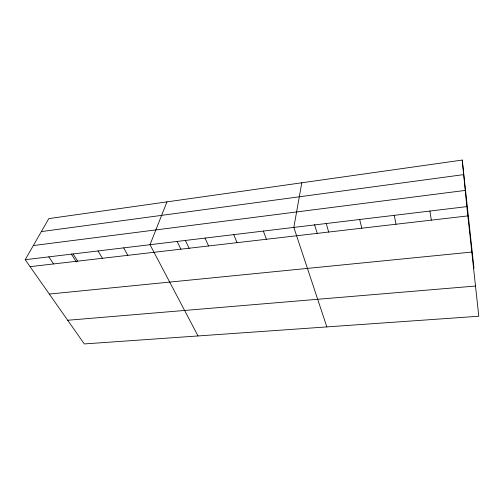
<?xml version="1.0" encoding="UTF-8"?>
<svg xmlns="http://www.w3.org/2000/svg" width="504" height="504" viewBox="0 0 504 504"><rect width="100%" height="100%" fill="white"/><g stroke="black" fill="none" stroke-linecap="round" stroke-linejoin="round"><path stroke-width="0.76" d="M301.802 182.782L293.832 227.411L326.844 326.913M166.956 201.877L150.022 244.698L198.015 335.954M462.244 160.064L466.83 206.615L478.8 316.247L84.3 343.936L25.2 259.705L48.812 218.61L462.244 160.064L473.999 268.304M41.347 231.594L463.68 174.623M33.327 245.555L465.236 190.424M25.2 259.705L466.83 206.615M30.082 266.666L467.844 215.907M49.304 294.059L471.788 252.063M67.687 320.261L475.499 286.045M48.831 256.864L53.556 263.945M71.322 254.016L76.388 261.992M73.099 253.947L77.66 261.148M98.034 250.948L102.419 258.281M123.663 247.867L127.858 255.326M177.137 241.441L180.917 249.178M185.264 240.232L189.183 248.441M205.034 238.083L208.587 245.965M233.762 234.631L237.069 242.663M263.346 231.078L266.396 239.261M314.553 224.677L317.274 233.604M326.227 223.518L328.69 232.042M359.673 219.492L361.809 228.199M394.216 215.34L396.005 224.236M429.912 211.05L431.329 220.141"/></g></svg>
